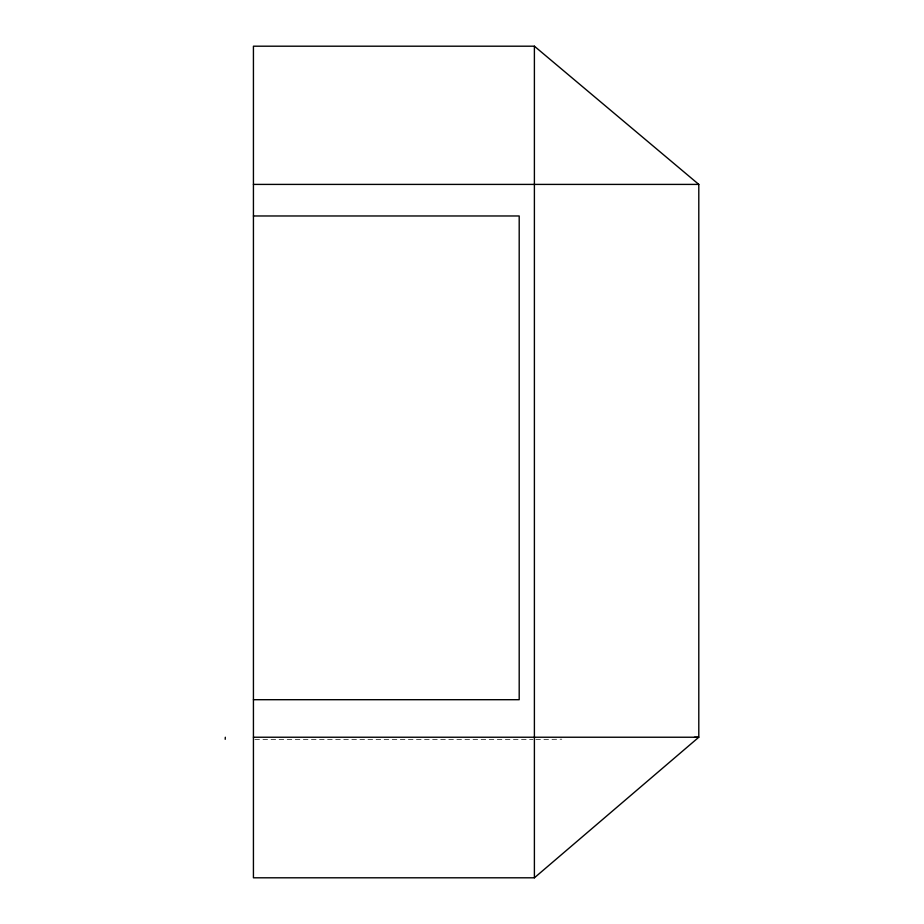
<?xml version="1.0" encoding="UTF-8"?>
<svg xmlns="http://www.w3.org/2000/svg" width="924" height="924" viewBox="0 0 924 924"><rect width="100%" height="100%" fill="white"/><g stroke="black" fill="none" stroke-linecap="round" stroke-linejoin="round"><path stroke-width="0.69" stroke-dasharray="4.62 3.46" d="M535.839 739.57L561.792 739.2M254.874 739.593L532.952 739.593"/><path stroke-width="1.39" d="M225.202 739.316L225.306 737.236M534.395 877.8L698.798 737.236L698.798 184.407L534.395 46.2L253.43 46.2L253.43 877.8L534.395 877.8L534.395 46.2M694.467 737.294L698.798 737.236L253.43 737.236M253.43 184.407L698.798 184.407M253.43 215.973L519.196 215.973L519.196 699.699L253.43 699.699"/></g></svg>
